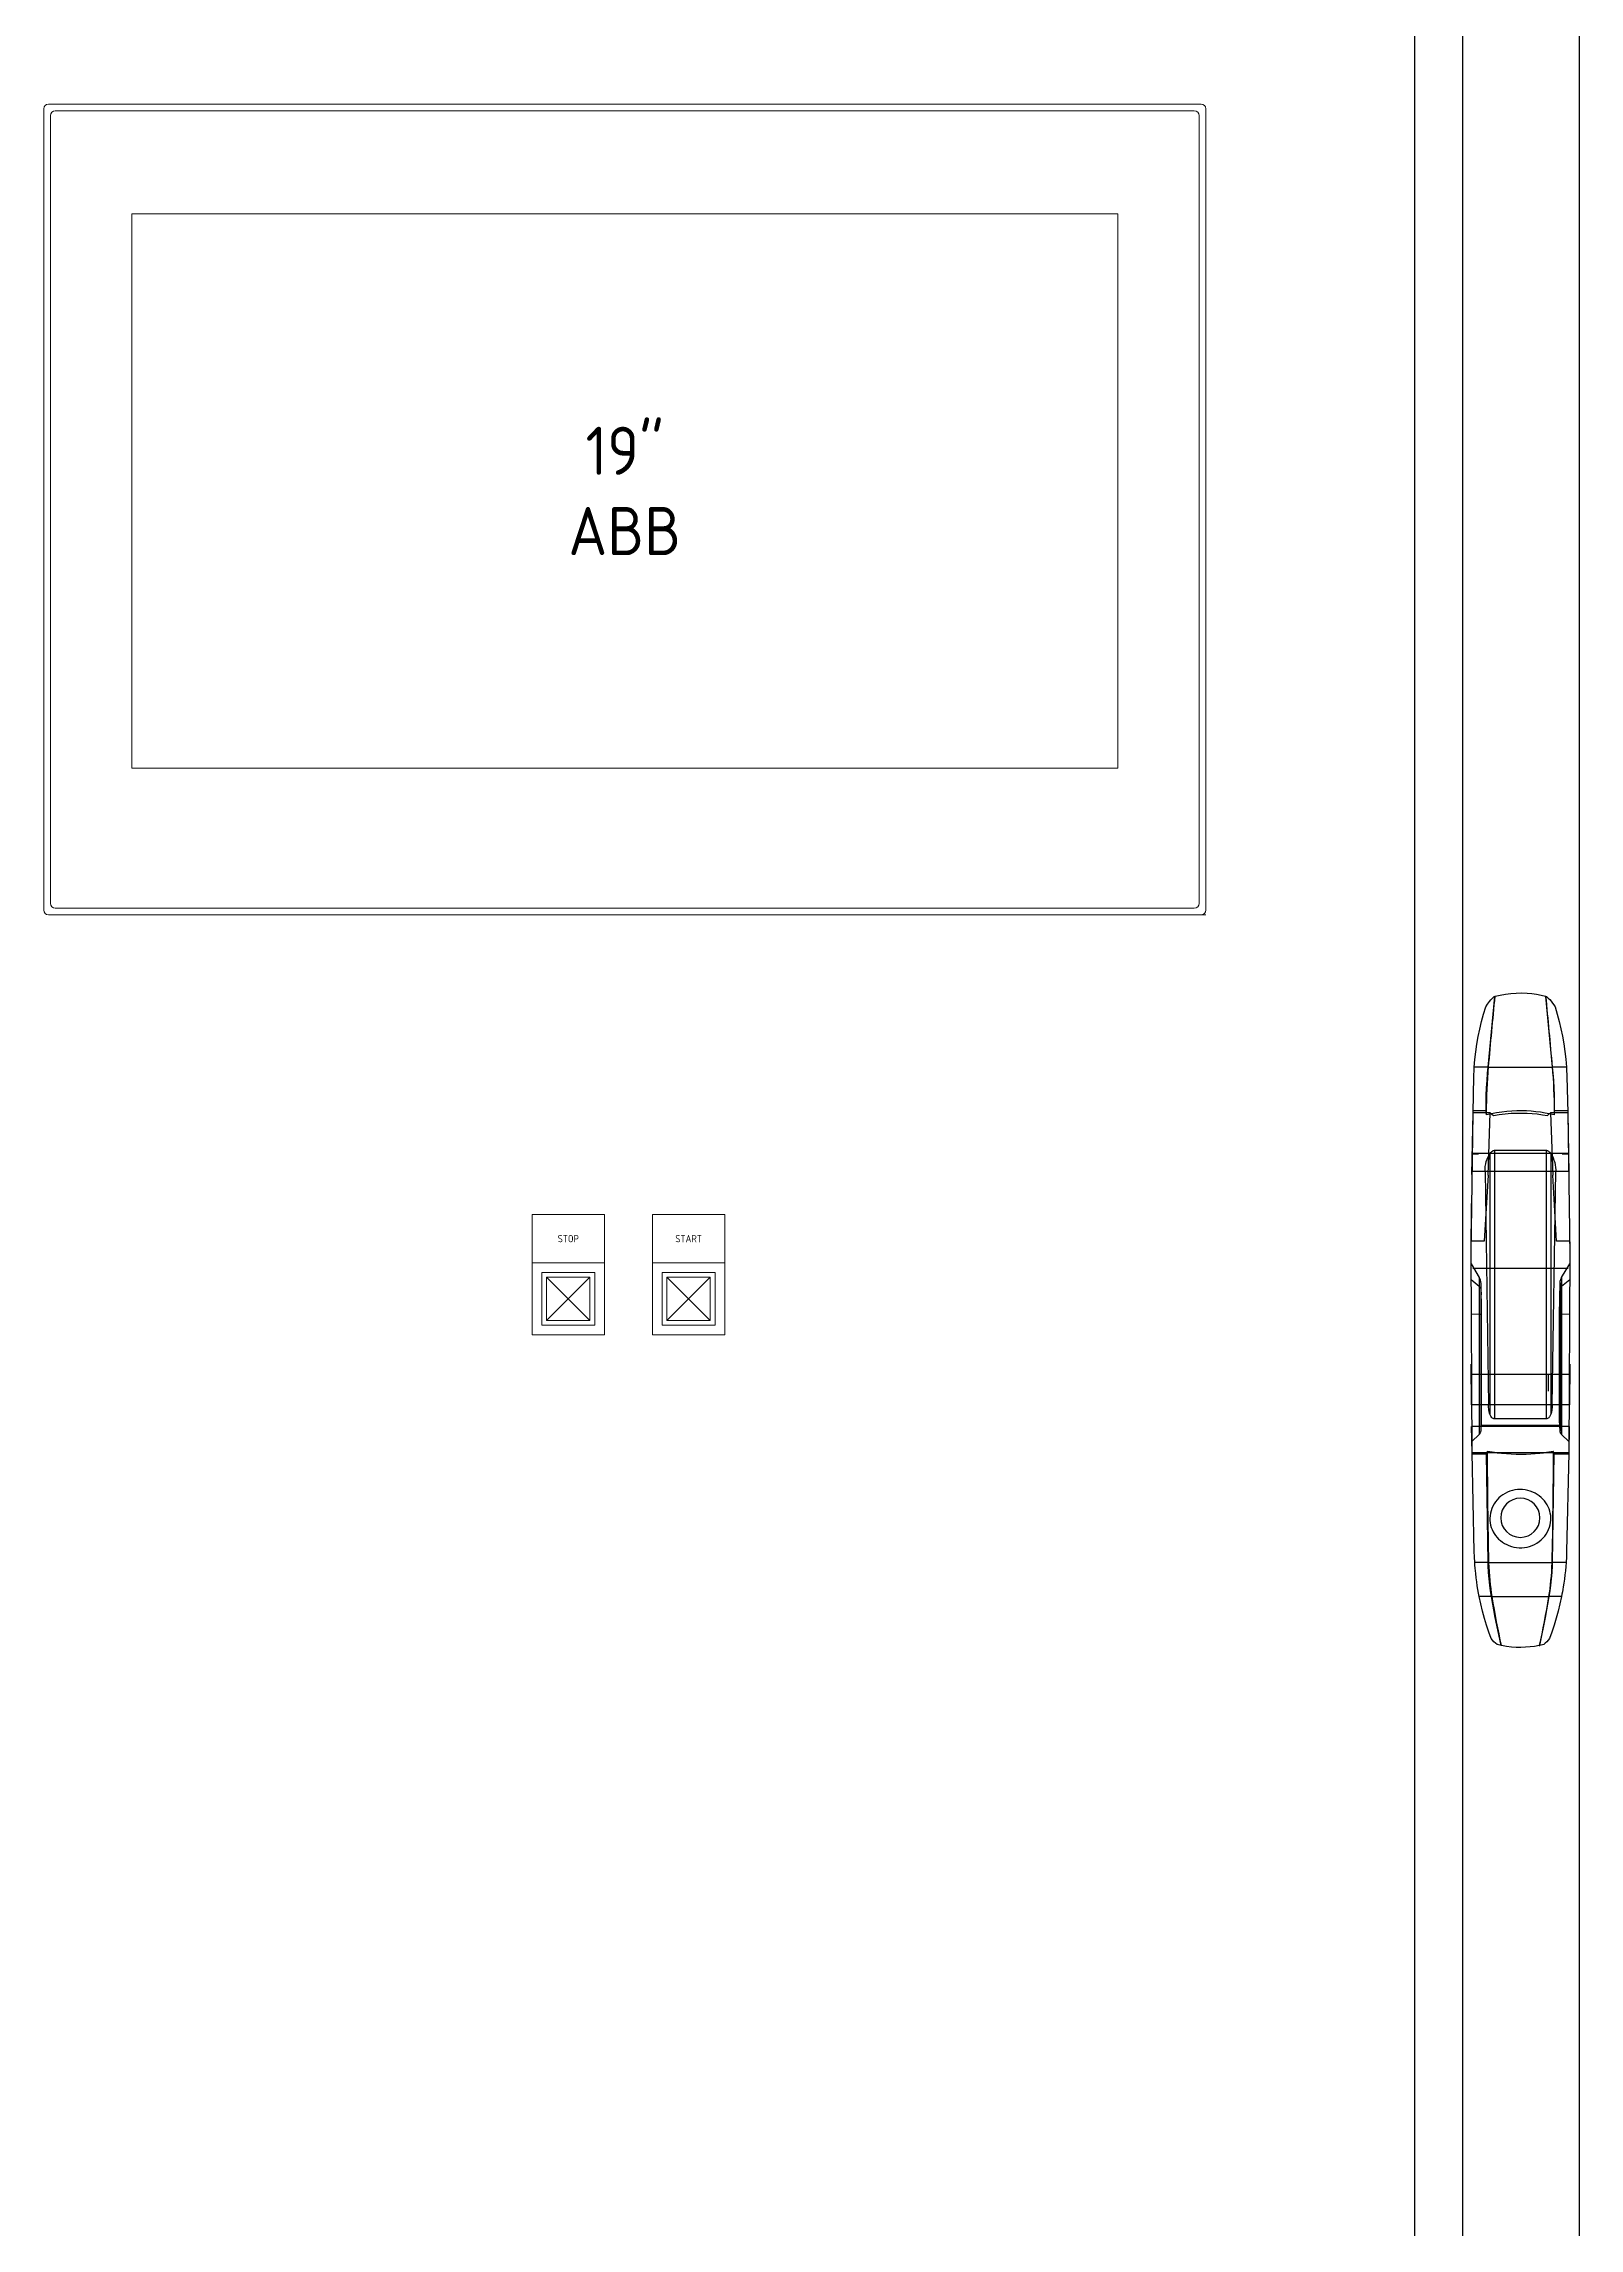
# Model space of a CAD drawing. Header units: millimetres. Extents: x 40929 to 57897, y 13592 to 43737.
# Drawn here: x 41352 to 41990, y 41319 to 42227 of the extents above; entities that cross this region are included whole.
import ezdxf

# ---------------------------------------------------------------- set-up
doc = ezdxf.new("R2010")
doc.units = ezdxf.units.MM
doc.layers.add('! NO PLOT !', color=7, linetype='Continuous', true_color=0xff75dd, plot=False)
doc.layers.add('000-PI-Oprema', color=30, linetype='Continuous', lineweight=5)
doc.layers.add('000-PI-ORMAR', color=2, linetype='Continuous')
doc.layers.add('000-PI_TEXT', color=7, linetype='Continuous')
doc.styles.add('PI0', font='isocpeur.ttf', dxfattribs={"width": 0.9})

# ---------------------------------------------------------------- blocks, each defined once
blk = doc.blocks.new('*U117')
at = {"layer": '000-PI-ORMAR'}
for p, q in [((-13.41, 105.24), (-10.65, 134.6)), ((-10.48, 134.65), (-10.91, 134.53)), ((10.91, 134.53), (10.48, 134.65)), ((13.41, 105.24), (10.65, 134.6)), ((-19.31, 101.34), (-19.67, 86.25)), ((-19.14, 105.24), (-13.41, 105.24)), ((13.2, 105.24), (-13.2, 105.24)), ((13.41, 105.24), (19.14, 105.24)), ((19.67, 86.25), (19.31, 101.34)), ((-19.67, 86.25), (-20.5, 27.74)), ((-19.67, 86.25), (-20.14, 61.02)), ((-19.67, 86.25), (-12.5, 86.25)), ((-19.66, 87.03), (-14.25, 87.03)), ((-14.15, 86.25), (-14.25, 87.03)), ((-14.02, 85.32), (-14.15, 86.25)), ((-12.5, 86.25), (-13.43, 60.26)), ((-11.21, 85.08), (-12.5, 86.25)), ((12.5, 86.25), (11.21, 85.08)), ((11.99, 85.79), (14.02, 85.32)), ((12.5, 86.25), (19.67, 86.25)), ((13.43, 60.26), (12.5, 86.25)), ((14.02, 85.32), (14.15, 86.25)), ((14.15, 86.25), (14.25, 87.03)), ((14.25, 87.03), (19.66, 87.03)), ((20.5, 27.74), (19.67, 86.25)), ((20.15, 60.62), (19.67, 86.25)), ((-20.01, 69.28), (-12.67, 69.28)), ((-20.01, 68.98), (-17.35, 68.98)), ((-17.35, 69.28), (17.35, 69.28)), ((-12.67, 69.28), (-12.65, 69.31)), ((-12.65, 69.31), (-12.65, -39.07)), ((-10.73, 70.49), (-10.73, -40.96)), ((-10.73, 70.49), (10.73, 70.49)), ((10.73, 70.49), (10.73, -40.96)), ((12.65, 69.31), (12.65, -39.07)), ((12.65, 69.31), (12.67, 69.28)), ((12.67, 69.28), (20.01, 69.28)), ((17.35, 68.98), (20.01, 68.98)), ((-20.13, 61.86), (-17.35, 61.86)), ((-20.13, 61.85), (-14.69, 61.85)), ((-17.35, 61.85), (17.35, 61.85)), ((-15, 32.81), (-13.43, 60.26)), ((-13.27, -35.12), (-14.69, 61.85)), ((14.69, 61.85), (13.27, -35.12)), ((13.43, 60.26), (15, 32.81)), ((14.69, 61.85), (20.13, 61.85)), ((17.35, 61.86), (20.13, 61.86)), ((20.5, 27.74), (20.31, 48.52)), ((-20.44, 35.92), (-20.5, 27.74)), ((-20.5, 27.74), (-20.09, -55.06)), ((-20.47, 32.81), (-15, 32.81)), ((15, 32.81), (20.47, 32.81)), ((20.09, -55.06), (20.5, 27.74)), ((-17.16, 17.77), (-20.5, 23.44)), ((-19.8, 21.43), (19.8, 21.43)), ((20.5, 23.44), (17.16, 17.77)), ((-17.16, 14.16), (-20.5, 16.99)), ((-17.16, 17.77), (-17.16, -47.43)), ((-16.24, 2.4), (-16.48, 15.53)), ((-16.48, 15.53), (-16.48, -46.12)), ((-16.36, 10.54), (-16.48, 13.04)), ((16.48, 15.53), (16.24, 2.4)), ((16.48, 13.04), (16.36, 10.54)), ((16.48, 15.53), (16.48, -46.12)), ((17.16, 17.77), (17.16, -47.43)), ((20.5, 16.99), (17.16, 14.16)), ((-17.16, 2.54), (-20.5, 2.61)), ((-16.24, 2.4), (-16.48, 2.51)), ((-16.24, -35.11), (-16.24, 2.4)), ((16.48, 2.51), (16.24, 2.4)), ((16.24, 2.4), (16.24, -35.11)), ((20.5, 2.61), (17.16, 2.54)), ((-20.5, -18.21), (-20.36, -35.12)), ((-20.47, -22.52), (20.47, -22.52)), ((-11.5, -22.68), (-11.5, -29.51)), ((20.36, -35.12), (20.5, -18.21)), ((-20.36, -35.12), (-13.27, -35.12)), ((-16.24, -35.11), (16.24, -35.11)), ((13.27, -35.12), (20.36, -35.12)), ((-20.25, -44.17), (-20.09, -55.06)), ((-20.25, -44.17), (20.25, -44.17)), ((-16.48, -46.12), (-16.38, -43.78)), ((-16.38, -43.78), (16.38, -43.78)), ((-10.73, -40.96), (10.73, -40.96)), ((16.38, -43.78), (16.48, -46.12)), ((20.09, -55.06), (20.25, -44.17)), ((-20.16, -50.42), (-17.16, -47.43)), ((-13.85, -55.06), (-13.67, -54.42)), ((13.85, -55.06), (13.67, -54.42)), ((17.16, -47.43), (20.16, -50.42)), ((-20.09, -55.06), (20.09, -55.06)), ((-20.09, -55.06), (-19.2, -96.13)), ((-20.08, -55.68), (-14.03, -55.68)), ((-14.03, -55.68), (-13.85, -55.06)), ((-13.42, -100.67), (-14.03, -55.68)), ((13.42, -100.67), (14.03, -55.68)), ((14.03, -55.68), (13.85, -55.06)), ((14.03, -55.68), (20.08, -55.68)), ((19.2, -96.13), (20.09, -55.06)), ((-18.98, -100.67), (-13.42, -100.67)), ((13.08, -100.67), (-13.08, -100.67)), ((13.42, -100.67), (18.98, -100.67)), ((-17.11, -114.85), (-12.02, -114.85)), ((11.71, -114.85), (-11.71, -114.85)), ((12.02, -114.85), (17.11, -114.85)), ((-9.7, -134.82), (-8.04, -135.19)), ((-7.82, -135.23), (-8.04, -135.19)), ((7.82, -135.23), (8.04, -135.19)), ((8.04, -135.19), (9.7, -134.82))]:
    blk.add_line(p, q, dxfattribs=at)
for points in [[(-14.4, 130.23), (-15.31, 127.22), (-16.14, 124.17), (-16.87, 121.1), (-17.51, 118.01), (-18.07, 114.85), (-18.52, 111.66), (-18.88, 108.46), (-19.14, 105.24)], [(-10.91, 134.53), (-11.6, 133.9), (-12.24, 133.24), (-12.84, 132.55), (-13.41, 131.8), (-13.93, 131.03), (-14.4, 130.23)], [(10.48, 134.65), (8.34, 135.15), (6.17, 135.54), (3.98, 135.81), (1.73, 135.97), (-0.54, 136), (-2.8, 135.91), (-4.73, 135.73), (-6.65, 135.46), (-8.58, 135.1), (-10.48, 134.65)], [(14.4, 130.23), (13.7, 131.38), (12.89, 132.48), (12.28, 133.2), (11.62, 133.89), (10.91, 134.53)], [(19.14, 105.24), (18.88, 108.42), (18.53, 111.59), (18.09, 114.73), (17.54, 117.85), (16.9, 120.99), (16.16, 124.1), (15.33, 127.18), (14.4, 130.23)], [(-19.14, 105.24), (-19.19, 104.29), (-19.24, 103.32), (-19.28, 102.34), (-19.31, 101.34)], [(-14.25, 87.03), (-14.23, 90.25), (-14.16, 93.45), (-14.03, 96.61), (-13.86, 99.69), (-13.64, 102.68), (-13.41, 105.24)], [(14.25, 87.03), (14.23, 90.25), (14.16, 93.45), (14.03, 96.61), (13.86, 99.69), (13.64, 102.68), (13.41, 105.24)], [(19.31, 101.34), (19.28, 102.33), (19.24, 103.31), (19.19, 104.28), (19.14, 105.24)], [(-14.02, 85.32), (-12.17, 85.75), (-11.99, 85.79)], [(-11.99, 85.79), (-10.29, 86.12), (-8.39, 86.43), (-6.48, 86.67), (-4.5, 86.86), (-2.52, 86.97), (-0.52, 87.02), (1.47, 87.01), (3.57, 86.92), (5.67, 86.76), (7.76, 86.52), (9.87, 86.2), (11.96, 85.8), (11.99, 85.79)], [(11.21, 85.08), (8.78, 85.48), (6.33, 85.78), (3.84, 85.99), (1.34, 86.1), (-0.75, 86.11), (-2.84, 86.05), (-4.93, 85.91), (-7.03, 85.71), (-9.13, 85.43), (-11.21, 85.08)], [(-12.67, 69.28), (-13.17, 68.42), (-13.6, 67.5), (-13.96, 66.55), (-14.26, 65.56), (-14.48, 64.55), (-14.62, 63.52), (-14.69, 62.48), (-14.69, 61.85)], [(-12.65, 69.31), (-12.5, 69.52), (-12.34, 69.72), (-12.17, 69.89), (-11.98, 70.05), (-11.79, 70.18), (-11.59, 70.29), (-11.38, 70.38), (-11.17, 70.44), (-10.95, 70.48), (-10.73, 70.49)], [(10.73, 70.49), (10.95, 70.48), (11.17, 70.44), (11.38, 70.38), (11.59, 70.29), (11.79, 70.18), (11.98, 70.05), (12.17, 69.89), (12.34, 69.72), (12.5, 69.52), (12.65, 69.31)], [(14.69, 61.85), (14.67, 62.89), (14.57, 63.93), (14.4, 64.96), (14.15, 65.96), (13.83, 66.94), (13.43, 67.87), (12.97, 68.77), (12.67, 69.28)], [(-16.48, 15.53), (-16.52, 15.9), (-16.59, 16.26), (-16.68, 16.61), (-16.78, 16.95), (-16.91, 17.28), (-17.06, 17.59), (-17.16, 17.77)], [(17.16, 17.77), (17, 17.47), (16.86, 17.16), (16.74, 16.83), (16.64, 16.48), (16.56, 16.13), (16.51, 15.76), (16.48, 15.53)], [(-16.38, -43.78), (-16.36, -43.11), (-16.33, -42.38), (-16.31, -41.59), (-16.3, -40.74), (-16.28, -39.86), (-16.27, -38.93), (-16.26, -37.98), (-16.25, -37), (-16.24, -36.01), (-16.24, -35.11)], [(-13.27, -35.12), (-13.22, -36.16), (-13.09, -37.2), (-12.89, -38.21), (-12.65, -39.07)], [(12.65, -39.07), (12.92, -38.08), (13.11, -37.06), (13.23, -36.02), (13.27, -35.12)], [(16.24, -35.11), (16.24, -36.11), (16.25, -37.1), (16.26, -38.08), (16.27, -39.03), (16.28, -39.95), (16.3, -40.83), (16.32, -41.67), (16.34, -42.45), (16.36, -43.18), (16.38, -43.78)], [(-12.65, -39.07), (-12.44, -39.63), (-12.15, -40.14), (-11.97, -40.36), (-11.77, -40.56), (-11.53, -40.73), (-11.26, -40.86), (-11.05, -40.93), (-10.83, -40.96), (-10.73, -40.96)], [(10.73, -40.96), (10.96, -40.94), (11.17, -40.9), (11.37, -40.82), (11.56, -40.71), (11.83, -40.51), (12.05, -40.27), (12.34, -39.82), (12.56, -39.33), (12.65, -39.07)], [(-17.16, -47.43), (-17, -47.26), (-16.86, -47.08), (-16.74, -46.88), (-16.64, -46.68), (-16.56, -46.47), (-16.51, -46.26), (-16.48, -46.12)], [(-9.57, -55.06), (-9.95, -55.01), (-11.82, -54.74), (-13.67, -54.42)], [(13.67, -54.42), (11.74, -54.75), (9.78, -55.04), (9.58, -55.06)], [(16.48, -46.12), (16.52, -46.34), (16.59, -46.55), (16.68, -46.76), (16.78, -46.96), (16.91, -47.15), (17.06, -47.33), (17.16, -47.43)], [(9.58, -55.06), (7.81, -55.27), (5.83, -55.45), (3.77, -55.58), (1.71, -55.66), (-0.35, -55.68), (-2.41, -55.64), (-4.3, -55.56), (-6.19, -55.42), (-8.06, -55.24), (-9.57, -55.06)], [(8.89, -73.85), (9.63, -74.62), (10.32, -75.46), (10.92, -76.35), (11.44, -77.29), (11.87, -78.24), (12.2, -79.23), (12.45, -80.24), (12.61, -81.28), (12.67, -82.26), (12.65, -83.25), (12.54, -84.24), (12.35, -85.2), (12.09, -86.12), (11.75, -87.01), (11.34, -87.88), (10.86, -88.7), (10.31, -89.5), (9.69, -90.26), (9.02, -90.96), (8.29, -91.61), (7.47, -92.23), (6.61, -92.78), (5.69, -93.26), (4.75, -93.67), (3.73, -94.02), (2.68, -94.28), (1.61, -94.45), (0.54, -94.54), (-0.57, -94.54), (-1.67, -94.44), (-2.76, -94.26), (-3.83, -93.99), (-4.88, -93.62), (-5.89, -93.17), (-6.86, -92.63), (-7.77, -92.01), (-8.62, -91.33), (-9.4, -90.57), (-10.12, -89.75), (-10.76, -88.87), (-11.29, -87.97), (-11.74, -87.03), (-12.11, -86.06), (-12.38, -85.06), (-12.56, -84.1), (-12.66, -83.12), (-12.67, -82.14), (-12.6, -81.17), (-12.45, -80.24), (-12.23, -79.31), (-11.93, -78.41), (-11.57, -77.54), (-11.12, -76.68), (-10.6, -75.85), (-10.01, -75.07), (-9.37, -74.34), (-8.63, -73.62), (-7.83, -72.97), (-6.98, -72.38), (-6.09, -71.86), (-5.12, -71.4), (-4.11, -71.02), (-3.07, -70.73), (-2.02, -70.52), (-0.95, -70.4), (0.13, -70.37), (1.22, -70.42), (2.29, -70.56), (3.33, -70.79), (4.36, -71.11), (5.35, -71.51), (6.31, -71.98), (7.22, -72.53), (8.08, -73.16), (8.89, -73.85)], [(-19.2, -96.13), (-19.11, -98.4), (-18.98, -100.67)], [(18.98, -100.67), (19.11, -98.4), (19.2, -96.13)], [(-18.98, -100.67), (-18.85, -102.42), (-18.69, -104.15), (-18.51, -105.85), (-18.3, -107.56), (-18.07, -109.24), (-17.82, -110.87), (-17.65, -111.9), (-17.47, -112.9), (-17.29, -113.89), (-17.11, -114.85)], [(-12.02, -114.85), (-12.39, -112.52), (-12.71, -110.05), (-12.98, -107.48), (-13.2, -104.81), (-13.36, -102.07), (-13.42, -100.67)], [(12.02, -114.85), (12.39, -112.52), (12.71, -110.05), (12.98, -107.48), (13.2, -104.81), (13.36, -102.07), (13.42, -100.67)], [(17.11, -114.85), (17.38, -113.41), (17.65, -111.91), (17.9, -110.36), (18.14, -108.72), (18.37, -107.03), (18.57, -105.3), (18.69, -104.16), (18.8, -103.01), (18.89, -101.85), (18.98, -100.67)], [(-17.11, -114.85), (-16.46, -117.91), (-15.73, -120.91), (-14.94, -123.85), (-14.07, -126.74), (-13.14, -129.58), (-12.14, -132.35)], [(-8.04, -135.19), (-10.47, -123.49), (-12.02, -114.85)], [(8.04, -135.19), (10.47, -123.49), (12.02, -114.85)], [(12.14, -132.35), (13.13, -129.6), (14.06, -126.78), (14.92, -123.9), (15.72, -120.95), (16.45, -117.93), (17.11, -114.85)], [(-12.14, -132.35), (-11.58, -132.99), (-10.98, -133.61), (-10.36, -134.22), (-9.7, -134.82)], [(-7.82, -135.23), (-5.94, -135.56), (-4.05, -135.79), (-2.15, -135.94), (-0.2, -136), (1.74, -135.96), (3.69, -135.83), (5.76, -135.58), (7.82, -135.23)], [(9.7, -134.82), (10.35, -134.23), (10.98, -133.62), (11.57, -132.99), (12.14, -132.35)]]:
    blk.add_lwpolyline(points, dxfattribs=at)
blk.add_circle((0, -82.1), 8.15, dxfattribs=at)
for centre, major_axis, ratio, start_param, end_param in [((73, -135.16), (0, 546.84), 0.175521, 1.054802, 1.115623), ((-73, -135.16), (0, 546.84), 0.175521, -1.115623, -1.054802), ((-7.53, 87.2), (0, 37), 0.175521, 1.061397, 1.596486), ((7.53, 87.2), (0, 37), 0.175521, 4.6867, 5.221788), ((-7.53, 87.2), (0, 37), 0.175521, -4.6867, -4.66155), ((7.53, 87.2), (0, 37), 0.175521, 4.66155, 4.6867), ((-19.46, 12.78), (-3, 0), 0.71325, 3.261467, 3.839724), ((19.46, 12.78), (-3, 0), 0.71325, 5.585054, 6.163311), ((-19.46, 2.51), (-3, 0), 0.017452, 3.261467, 3.839724), ((19.46, 2.51), (-3, 0), 0.017452, -0.698132, -0.119874), ((137.46, -39.64), (0, 669.86), 0.225671, -4.689366, -4.621155), ((-137.46, -39.64), (0, 669.86), 0.225671, 4.621155, 4.689366), ((-5.86, -95.36), (0, 32.42), 0.225671, 1.735147, 2.215471), ((5.86, -95.36), (0, 32.42), 0.225671, 4.067714, 4.548039), ((21.21, -9.07), (0, 180.2), 0.225671, -4.085045, -3.936826), ((-21.21, -9.07), (0, 180.2), 0.225671, 3.936826, 4.085045)]:
    blk.add_ellipse(centre, major_axis=major_axis, ratio=ratio, start_param=start_param, end_param=end_param, dxfattribs=at)
blk = doc.blocks.new('A$C34f25ed7')
at = {"layer": '000-PI-ORMAR'}
blk.add_blockref('*U117', (-3.99, -1008.35), dxfattribs=at)
blk = doc.blocks.new('8806000_2000x800x600')
at = {"layer": '! NO PLOT !'}
for p, q in [((-3770.82, 1831.75), (-3770.82, -8.25)), ((-3750.82, 1826.75), (-3750.82, -3.25))]:
    blk.add_line(p, q, dxfattribs=at)
at = {"layer": '000-PI-ORMAR'}
blk.add_line((-3819.32, 1904), (-3819.32, -80.5), dxfattribs=at)
at = {"ltscale": 0.25}
blk.add_blockref('A$C34f25ed7', (-3790.83, 1920), dxfattribs=at)
blk = doc.blocks.new('19in panel')
at = {"layer": '000-PI-Oprema'}
for p, q in [((-239.5, 0), (239.5, 0)), ((-241.5, -335), (-241.5, -2)), ((-238.7, -4.8), (-238.7, -332.2)), ((236.7, -2.8), (-236.7, -2.8)), ((238.7, -332.2), (238.7, -4.8)), ((241.5, -2), (241.5, -335)), ((-204.9, -45.6), (-204.9, -276)), ((204.9, -45.6), (-204.9, -45.6)), ((204.9, -276), (204.9, -45.6)), ((-204.9, -276), (204.9, -276)), ((-236.7, -334.2), (236.7, -334.2)), ((241.5, -337), (-239.5, -337))]:
    blk.add_line(p, q, dxfattribs=at)
for centre, start, end in [((-239.5, -2), 90, 180), ((239.5, -2), 0, 90), ((-236.7, -4.8), 90, 180), ((236.7, -4.8), 0, 90), ((-239.5, -335), 180, 270), ((-236.7, -332.2), 180, 270), ((236.7, -332.2), 270, 0), ((239.5, -335), 270, 0)]:
    blk.add_arc(centre, 2, start, end, dxfattribs=at)

msp = doc.modelspace()

# ---------------------------------------------------------------- linework, layer by layer
at = {"layer": '000-PI-Oprema'}
for p, q in [((41584.889, 41720.507), (41554.889, 41720.507)), ((41634.889, 41720.507), (41604.889, 41720.507))]:
    msp.add_line(p, q, dxfattribs=at)
at = {"layer": '000-PI-Oprema', "lineweight": 5, "ltscale": 0.25}
for p, q in [((41560.889, 41714.507), (41578.889, 41696.507)), ((41560.889, 41696.507), (41578.889, 41714.507)), ((41610.889, 41714.507), (41628.889, 41696.507)), ((41610.889, 41696.507), (41628.889, 41714.507))]:
    msp.add_line(p, q, dxfattribs=at)
at = {"layer": '000-PI-Oprema'}
for points in [[(41584.889, 41690.507), (41554.889, 41690.507), (41554.889, 41740.507), (41584.889, 41740.507)], [(41634.889, 41690.507), (41604.889, 41690.507), (41604.889, 41740.507), (41634.889, 41740.507)]]:
    msp.add_lwpolyline(points, close=True, dxfattribs=at)
at = {"layer": '000-PI-Oprema', "lineweight": 5, "ltscale": 0.25}
for points in [[(41558.889, 41716.507), (41580.889, 41716.507), (41580.889, 41694.507), (41558.889, 41694.507)], [(41560.889, 41714.507), (41578.889, 41714.507), (41578.889, 41696.507), (41560.889, 41696.507)], [(41608.889, 41716.507), (41630.889, 41716.507), (41630.889, 41694.507), (41608.889, 41694.507)], [(41610.889, 41714.507), (41628.889, 41714.507), (41628.889, 41696.507), (41610.889, 41696.507)]]:
    msp.add_lwpolyline(points, close=True, dxfattribs=at)

# ---------------------------------------------------------------- block references
at = {"xscale": -1}
msp.add_blockref('8806000_2000x800x600', (38170.768, 40784.957), dxfattribs=at)
at = {"layer": '000-PI-Oprema'}
msp.add_blockref('19in panel', (41593.357, 42202.071), dxfattribs=at)

# ---------------------------------------------------------------- texts
at = {"layer": '! NO PLOT !', "insert": (41593.357, 42041.271), "char_height": 20, "width": 409.8, "attachment_point": 5, "style": 'PI0'}
msp.add_mtext('{\\fISOCPEUR|b0|i0|c238|p34;19"\\PABB}', dxfattribs=at)
at = {"layer": '000-PI_TEXT', "char_height": 3, "width": 24.5, "attachment_point": 5, "style": 'PI0'}
for s, insert in [('{\\fISOCPEUR|b0|i0|c238|p34;STOP}', (41569.889, 41730.507)), ('ST{\\fISOCPEUR|b0|i0|c238|p34;ART}', (41619.889, 41730.507))]:
    msp.add_mtext(s, dxfattribs=dict(at, insert=insert))

doc.saveas('drawing.dxf')
